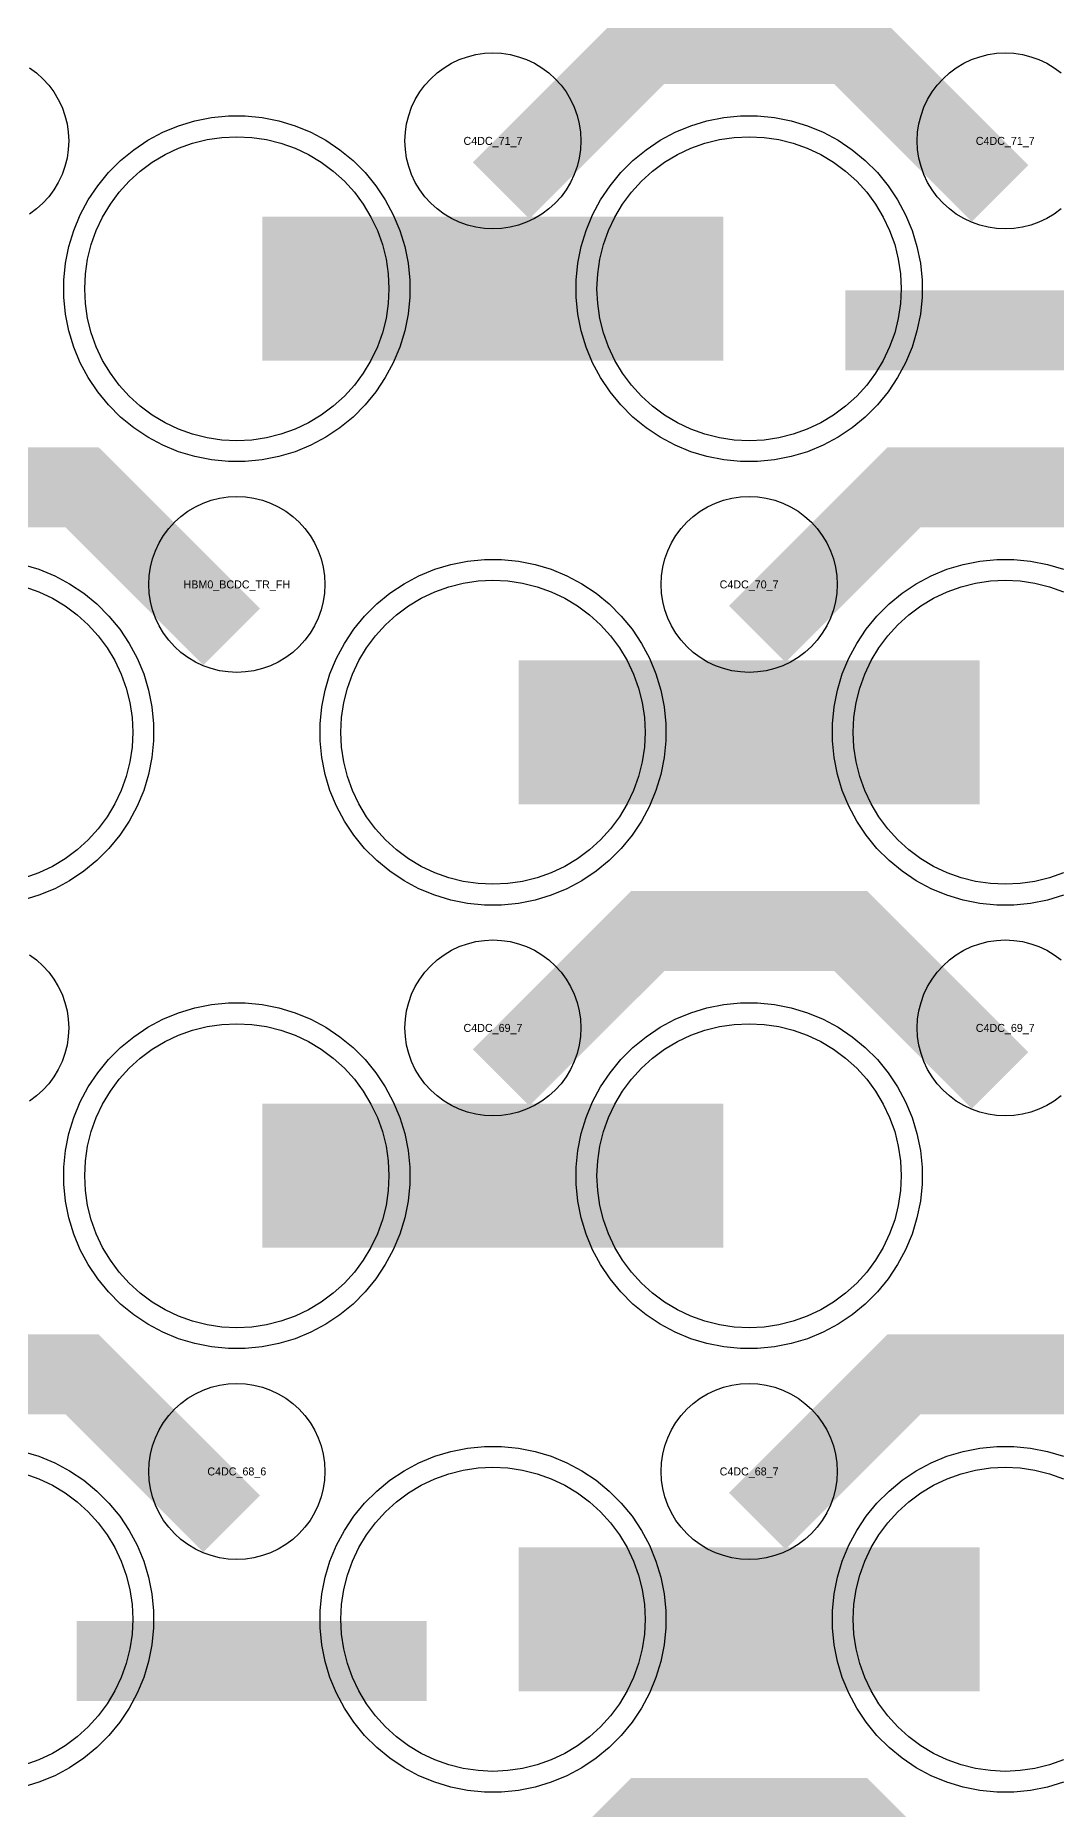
# Model space of a CAD drawing. Extents: x -11880 to 11880, y -14992 to 14992.
# Drawn here: x -9903 to -9584, y -5477 to -4922 of the extents above; entities that cross this region are included whole.
import ezdxf
from ezdxf.enums import TextEntityAlignment as Align

# ---------------------------------------------------------------- set-up
doc = ezdxf.new("R2010")
doc.units = 0
doc.header["$MEASUREMENT"] = 0
for name, color, linetype in [('GDS_775_DT_237', 138, 'CONTINUOUS'), ('RDL1_FS', 34, 'CONTINUOUS'), ('RDL_BS', 160, 'CONTINUOUS')]:
    doc.layers.add(name, color=color, linetype=linetype)

msp = doc.modelspace()

# ---------------------------------------------------------------- linework, layer by layer
at = {"layer": 'RDL1_FS'}
for points in [[(-9840, -5049.024), (-9844.657, -5048.795), (-9849.268, -5048.111), (-9853.791, -5046.979), (-9858.181, -5045.407), (-9862.395, -5043.415), (-9866.395, -5041.017), (-9870.14, -5038.239), (-9873.594, -5035.109), (-9876.724, -5031.655), (-9879.502, -5027.91), (-9881.9, -5023.91), (-9883.892, -5019.696), (-9885.464, -5015.306), (-9886.596, -5010.783), (-9887.28, -5006.172), (-9887.509, -5001.515), (-9887.28, -4996.858), (-9886.596, -4992.247), (-9885.464, -4987.724), (-9883.892, -4983.334), (-9881.9, -4979.12), (-9879.502, -4975.12), (-9876.724, -4971.375), (-9873.594, -4967.921), (-9870.14, -4964.791), (-9866.395, -4962.013), (-9862.395, -4959.615), (-9858.181, -4957.623), (-9853.791, -4956.051), (-9849.268, -4954.919), (-9844.657, -4954.235), (-9840, -4954.006), (-9835.343, -4954.235), (-9830.732, -4954.919), (-9826.209, -4956.051), (-9821.819, -4957.623), (-9817.605, -4959.615), (-9813.605, -4962.013), (-9809.86, -4964.791), (-9806.406, -4967.921), (-9803.276, -4971.375), (-9800.498, -4975.12), (-9798.1, -4979.12), (-9796.108, -4983.334), (-9794.536, -4987.724), (-9793.404, -4992.247), (-9792.72, -4996.858), (-9792.491, -5001.515), (-9792.72, -5006.172), (-9793.404, -5010.783), (-9794.536, -5015.306), (-9796.108, -5019.696), (-9798.1, -5023.91), (-9800.498, -5027.91), (-9803.276, -5031.655), (-9806.406, -5035.109), (-9809.86, -5038.239), (-9813.605, -5041.017), (-9817.605, -5043.415), (-9821.819, -5045.407), (-9826.209, -5046.979), (-9830.732, -5048.111), (-9835.343, -5048.795)], [(-9680, -5049.024), (-9684.657, -5048.795), (-9689.268, -5048.111), (-9693.791, -5046.979), (-9698.181, -5045.407), (-9702.395, -5043.415), (-9706.395, -5041.017), (-9710.14, -5038.239), (-9713.594, -5035.109), (-9716.724, -5031.655), (-9719.502, -5027.91), (-9721.9, -5023.91), (-9723.892, -5019.696), (-9725.464, -5015.306), (-9726.596, -5010.783), (-9727.28, -5006.172), (-9727.509, -5001.515), (-9727.28, -4996.858), (-9726.596, -4992.247), (-9725.464, -4987.724), (-9723.892, -4983.334), (-9721.9, -4979.12), (-9719.502, -4975.12), (-9716.724, -4971.375), (-9713.594, -4967.921), (-9710.14, -4964.791), (-9706.395, -4962.013), (-9702.395, -4959.615), (-9698.181, -4957.623), (-9693.791, -4956.051), (-9689.268, -4954.919), (-9684.657, -4954.235), (-9680, -4954.006), (-9675.343, -4954.235), (-9670.732, -4954.919), (-9666.209, -4956.051), (-9661.819, -4957.623), (-9657.605, -4959.615), (-9653.605, -4962.013), (-9649.86, -4964.791), (-9646.406, -4967.921), (-9643.276, -4971.375), (-9640.498, -4975.12), (-9638.1, -4979.12), (-9636.108, -4983.334), (-9634.536, -4987.724), (-9633.404, -4992.247), (-9632.72, -4996.858), (-9632.491, -5001.515), (-9632.72, -5006.172), (-9633.404, -5010.783), (-9634.536, -5015.306), (-9636.108, -5019.696), (-9638.1, -5023.91), (-9640.498, -5027.91), (-9643.276, -5031.655), (-9646.406, -5035.109), (-9649.86, -5038.239), (-9653.605, -5041.017), (-9657.605, -5043.415), (-9661.819, -5045.407), (-9666.209, -5046.979), (-9670.732, -5048.111), (-9675.343, -5048.795)], [(-9760, -5187.589), (-9764.657, -5187.36), (-9769.268, -5186.676), (-9773.791, -5185.544), (-9778.181, -5183.972), (-9782.395, -5181.98), (-9786.395, -5179.582), (-9790.14, -5176.804), (-9793.594, -5173.674), (-9796.724, -5170.22), (-9799.502, -5166.475), (-9801.9, -5162.475), (-9803.892, -5158.261), (-9805.464, -5153.871), (-9806.596, -5149.348), (-9807.28, -5144.737), (-9807.509, -5140.08), (-9807.28, -5135.423), (-9806.596, -5130.812), (-9805.464, -5126.289), (-9803.892, -5121.899), (-9801.9, -5117.685), (-9799.502, -5113.685), (-9796.724, -5109.94), (-9793.594, -5106.486), (-9790.14, -5103.356), (-9786.395, -5100.578), (-9782.395, -5098.18), (-9778.181, -5096.188), (-9773.791, -5094.616), (-9769.268, -5093.484), (-9764.657, -5092.8), (-9760, -5092.571), (-9755.343, -5092.8), (-9750.732, -5093.484), (-9746.209, -5094.616), (-9741.819, -5096.188), (-9737.605, -5098.18), (-9733.605, -5100.578), (-9729.86, -5103.356), (-9726.406, -5106.486), (-9723.276, -5109.94), (-9720.498, -5113.685), (-9718.1, -5117.685), (-9716.108, -5121.899), (-9714.536, -5126.289), (-9713.404, -5130.812), (-9712.72, -5135.423), (-9712.491, -5140.08), (-9712.72, -5144.737), (-9713.404, -5149.348), (-9714.536, -5153.871), (-9716.108, -5158.261), (-9718.1, -5162.475), (-9720.498, -5166.475), (-9723.276, -5170.22), (-9726.406, -5173.674), (-9729.86, -5176.804), (-9733.605, -5179.582), (-9737.605, -5181.98), (-9741.819, -5183.972), (-9746.209, -5185.544), (-9750.732, -5186.676), (-9755.343, -5187.36)], [(-9840, -5326.154), (-9844.657, -5325.925), (-9849.268, -5325.241), (-9853.791, -5324.109), (-9858.181, -5322.537), (-9862.395, -5320.545), (-9866.395, -5318.147), (-9870.14, -5315.369), (-9873.594, -5312.239), (-9876.724, -5308.785), (-9879.502, -5305.04), (-9881.9, -5301.04), (-9883.892, -5296.826), (-9885.464, -5292.436), (-9886.596, -5287.913), (-9887.28, -5283.302), (-9887.509, -5278.645), (-9887.28, -5273.988), (-9886.596, -5269.377), (-9885.464, -5264.854), (-9883.892, -5260.464), (-9881.9, -5256.25), (-9879.502, -5252.25), (-9876.724, -5248.505), (-9873.594, -5245.051), (-9870.14, -5241.921), (-9866.395, -5239.143), (-9862.395, -5236.745), (-9858.181, -5234.753), (-9853.791, -5233.181), (-9849.268, -5232.049), (-9844.657, -5231.365), (-9840, -5231.136), (-9835.343, -5231.365), (-9830.732, -5232.049), (-9826.209, -5233.181), (-9821.819, -5234.753), (-9817.605, -5236.745), (-9813.605, -5239.143), (-9809.86, -5241.921), (-9806.406, -5245.051), (-9803.276, -5248.505), (-9800.498, -5252.25), (-9798.1, -5256.25), (-9796.108, -5260.464), (-9794.536, -5264.854), (-9793.404, -5269.377), (-9792.72, -5273.988), (-9792.491, -5278.645), (-9792.72, -5283.302), (-9793.404, -5287.913), (-9794.536, -5292.436), (-9796.108, -5296.826), (-9798.1, -5301.04), (-9800.498, -5305.04), (-9803.276, -5308.785), (-9806.406, -5312.239), (-9809.86, -5315.369), (-9813.605, -5318.147), (-9817.605, -5320.545), (-9821.819, -5322.537), (-9826.209, -5324.109), (-9830.732, -5325.241), (-9835.343, -5325.925)], [(-9680, -5326.154), (-9684.657, -5325.925), (-9689.268, -5325.241), (-9693.791, -5324.109), (-9698.181, -5322.537), (-9702.395, -5320.545), (-9706.395, -5318.147), (-9710.14, -5315.369), (-9713.594, -5312.239), (-9716.724, -5308.785), (-9719.502, -5305.04), (-9721.9, -5301.04), (-9723.892, -5296.826), (-9725.464, -5292.436), (-9726.596, -5287.913), (-9727.28, -5283.302), (-9727.509, -5278.645), (-9727.28, -5273.988), (-9726.596, -5269.377), (-9725.464, -5264.854), (-9723.892, -5260.464), (-9721.9, -5256.25), (-9719.502, -5252.25), (-9716.724, -5248.505), (-9713.594, -5245.051), (-9710.14, -5241.921), (-9706.395, -5239.143), (-9702.395, -5236.745), (-9698.181, -5234.753), (-9693.791, -5233.181), (-9689.268, -5232.049), (-9684.657, -5231.365), (-9680, -5231.136), (-9675.343, -5231.365), (-9670.732, -5232.049), (-9666.209, -5233.181), (-9661.819, -5234.753), (-9657.605, -5236.745), (-9653.605, -5239.143), (-9649.86, -5241.921), (-9646.406, -5245.051), (-9643.276, -5248.505), (-9640.498, -5252.25), (-9638.1, -5256.25), (-9636.108, -5260.464), (-9634.536, -5264.854), (-9633.404, -5269.377), (-9632.72, -5273.988), (-9632.491, -5278.645), (-9632.72, -5283.302), (-9633.404, -5287.913), (-9634.536, -5292.436), (-9636.108, -5296.826), (-9638.1, -5301.04), (-9640.498, -5305.04), (-9643.276, -5308.785), (-9646.406, -5312.239), (-9649.86, -5315.369), (-9653.605, -5318.147), (-9657.605, -5320.545), (-9661.819, -5322.537), (-9666.209, -5324.109), (-9670.732, -5325.241), (-9675.343, -5325.925)], [(-9760, -5464.719), (-9764.657, -5464.49), (-9769.268, -5463.806), (-9773.791, -5462.674), (-9778.181, -5461.102), (-9782.395, -5459.11), (-9786.395, -5456.712), (-9790.14, -5453.934), (-9793.594, -5450.804), (-9796.724, -5447.35), (-9799.502, -5443.605), (-9801.9, -5439.605), (-9803.892, -5435.391), (-9805.464, -5431.001), (-9806.596, -5426.478), (-9807.28, -5421.867), (-9807.509, -5417.21), (-9807.28, -5412.553), (-9806.596, -5407.942), (-9805.464, -5403.419), (-9803.892, -5399.029), (-9801.9, -5394.815), (-9799.502, -5390.815), (-9796.724, -5387.07), (-9793.594, -5383.616), (-9790.14, -5380.486), (-9786.395, -5377.708), (-9782.395, -5375.31), (-9778.181, -5373.318), (-9773.791, -5371.746), (-9769.268, -5370.614), (-9764.657, -5369.93), (-9760, -5369.701), (-9755.343, -5369.93), (-9750.732, -5370.614), (-9746.209, -5371.746), (-9741.819, -5373.318), (-9737.605, -5375.31), (-9733.605, -5377.708), (-9729.86, -5380.486), (-9726.406, -5383.616), (-9723.276, -5387.07), (-9720.498, -5390.815), (-9718.1, -5394.815), (-9716.108, -5399.029), (-9714.536, -5403.419), (-9713.404, -5407.942), (-9712.72, -5412.553), (-9712.491, -5417.21), (-9712.72, -5421.867), (-9713.404, -5426.478), (-9714.536, -5431.001), (-9716.108, -5435.391), (-9718.1, -5439.605), (-9720.498, -5443.605), (-9723.276, -5447.35), (-9726.406, -5450.804), (-9729.86, -5453.934), (-9733.605, -5456.712), (-9737.605, -5459.11), (-9741.819, -5461.102), (-9746.209, -5462.674), (-9750.732, -5463.806), (-9755.343, -5464.49)]]:
    msp.add_lwpolyline(points, close=True, dxfattribs=at)
for points in [[(-9831.998, -5001.515, 45, 45, 0), (-9759.998, -5001.515, 45, 45, 0)], [(-9759.998, -5001.515, 45, 45, 0), (-9687.998, -5001.515, 45, 45, 0)], [(-9751.998, -5140.08, 45, 45, 0), (-9679.998, -5140.08, 45, 45, 0)], [(-9679.998, -5140.08, 45, 45, 0), (-9607.998, -5140.08, 45, 45, 0)], [(-9831.998, -5278.645, 45, 45, 0), (-9759.998, -5278.645, 45, 45, 0)], [(-9759.998, -5278.645, 45, 45, 0), (-9687.998, -5278.645, 45, 45, 0)], [(-9751.998, -5417.21, 45, 45, 0), (-9679.998, -5417.21, 45, 45, 0)], [(-9679.998, -5417.21, 45, 45, 0), (-9607.998, -5417.21, 45, 45, 0)]]:
    msp.add_lwpolyline(points, format="xyseb", dxfattribs=at)
for points in [[(-9581.819, -5183.972), (-9586.209, -5185.544), (-9590.732, -5186.676), (-9595.343, -5187.36), (-9600, -5187.589), (-9604.657, -5187.36), (-9609.268, -5186.676), (-9613.791, -5185.544), (-9618.181, -5183.972), (-9622.395, -5181.98), (-9626.395, -5179.582), (-9630.14, -5176.804), (-9633.594, -5173.674), (-9636.724, -5170.22), (-9639.502, -5166.475), (-9641.9, -5162.475), (-9643.892, -5158.261), (-9645.464, -5153.871), (-9646.596, -5149.348), (-9647.28, -5144.737), (-9647.509, -5140.08), (-9647.28, -5135.423), (-9646.596, -5130.812), (-9645.464, -5126.289), (-9643.892, -5121.899), (-9641.9, -5117.685), (-9639.502, -5113.685), (-9636.724, -5109.94), (-9633.594, -5106.486), (-9630.14, -5103.356), (-9626.395, -5100.578), (-9622.395, -5098.18), (-9618.181, -5096.188), (-9613.791, -5094.616), (-9609.268, -5093.484), (-9604.657, -5092.8), (-9600, -5092.571), (-9595.343, -5092.8), (-9590.732, -5093.484), (-9586.209, -5094.616), (-9581.819, -5096.188)], [(-9906.209, -5094.616), (-9901.819, -5096.188), (-9897.605, -5098.18), (-9893.605, -5100.578), (-9889.86, -5103.356), (-9886.406, -5106.486), (-9883.276, -5109.94), (-9880.498, -5113.685), (-9878.1, -5117.685), (-9876.108, -5121.899), (-9874.536, -5126.289), (-9873.404, -5130.812), (-9872.72, -5135.423), (-9872.491, -5140.08), (-9872.72, -5144.737), (-9873.404, -5149.348), (-9874.536, -5153.871), (-9876.108, -5158.261), (-9878.1, -5162.475), (-9880.498, -5166.475), (-9883.276, -5170.22), (-9886.406, -5173.674), (-9889.86, -5176.804), (-9893.605, -5179.582), (-9897.605, -5181.98), (-9901.819, -5183.972), (-9906.209, -5185.544)], [(-9581.819, -5461.102), (-9586.209, -5462.674), (-9590.732, -5463.806), (-9595.343, -5464.49), (-9600, -5464.719), (-9604.657, -5464.49), (-9609.268, -5463.806), (-9613.791, -5462.674), (-9618.181, -5461.102), (-9622.395, -5459.11), (-9626.395, -5456.712), (-9630.14, -5453.934), (-9633.594, -5450.804), (-9636.724, -5447.35), (-9639.502, -5443.605), (-9641.9, -5439.605), (-9643.892, -5435.391), (-9645.464, -5431.001), (-9646.596, -5426.478), (-9647.28, -5421.867), (-9647.509, -5417.21), (-9647.28, -5412.553), (-9646.596, -5407.942), (-9645.464, -5403.419), (-9643.892, -5399.029), (-9641.9, -5394.815), (-9639.502, -5390.815), (-9636.724, -5387.07), (-9633.594, -5383.616), (-9630.14, -5380.486), (-9626.395, -5377.708), (-9622.395, -5375.31), (-9618.181, -5373.318), (-9613.791, -5371.746), (-9609.268, -5370.614), (-9604.657, -5369.93), (-9600, -5369.701), (-9595.343, -5369.93), (-9590.732, -5370.614), (-9586.209, -5371.746), (-9581.819, -5373.318)], [(-9906.209, -5371.746), (-9901.819, -5373.318), (-9897.605, -5375.31), (-9893.605, -5377.708), (-9889.86, -5380.486), (-9886.406, -5383.616), (-9883.276, -5387.07), (-9880.498, -5390.815), (-9878.1, -5394.815), (-9876.108, -5399.029), (-9874.536, -5403.419), (-9873.404, -5407.942), (-9872.72, -5412.553), (-9872.491, -5417.21), (-9872.72, -5421.867), (-9873.404, -5426.478), (-9874.536, -5431.001), (-9876.108, -5435.391), (-9878.1, -5439.605), (-9880.498, -5443.605), (-9883.276, -5447.35), (-9886.406, -5450.804), (-9889.86, -5453.934), (-9893.605, -5456.712), (-9897.605, -5459.11), (-9901.819, -5461.102), (-9906.209, -5462.674)]]:
    msp.add_lwpolyline(points, dxfattribs=at)
at = {"layer": 'RDL_BS'}
for points in [[(-9757.438, -4970.829, 25, 25, 0), (-9711.623, -4925.014, 25, 25, 0), (-9678.07, -4925.014, 25, 25, 0)], [(-9601.599, -4971.728, 25, 25, 0), (-9648.313, -4925.014, 25, 25, 0), (-9678.071, -4925.014, 25, 25, 0)], [(-9649.984, -5014.528, 25, 25, 0), (-9540.719, -5014.528, 25, 25, 0)], [(-9841.599, -5110.293, 25, 25, 0), (-9888.313, -5063.579, 25, 25, 0), (-9918.071, -5063.579, 25, 25, 0)], [(-9677.438, -5109.394, 25, 25, 0), (-9631.623, -5063.579, 25, 25, 0), (-9598.07, -5063.579, 25, 25, 0)], [(-9521.599, -5110.293, 25, 25, 0), (-9568.313, -5063.579, 25, 25, 0), (-9598.071, -5063.579, 25, 25, 0)], [(-10085.603, -5152.58, 25, 25, 0), (-9907.5, -5152.58, 25, 25, 0)], [(-9757.438, -5247.959, 25, 25, 0), (-9711.623, -5202.144, 25, 25, 0), (-9678.07, -5202.144, 25, 25, 0)], [(-9601.599, -5248.858, 25, 25, 0), (-9648.313, -5202.144, 25, 25, 0), (-9678.071, -5202.144, 25, 25, 0)], [(-9841.599, -5387.423, 25, 25, 0), (-9888.313, -5340.709, 25, 25, 0), (-9918.071, -5340.709, 25, 25, 0)], [(-9677.438, -5386.524, 25, 25, 0), (-9631.623, -5340.709, 25, 25, 0), (-9598.07, -5340.709, 25, 25, 0)], [(-9521.599, -5387.423, 25, 25, 0), (-9568.313, -5340.709, 25, 25, 0), (-9598.071, -5340.709, 25, 25, 0)], [(-9889.984, -5430.223, 25, 25, 0), (-9780.719, -5430.223, 25, 25, 0)], [(-9757.438, -5525.084, 25, 25, 0), (-9711.623, -5479.269, 25, 25, 0), (-9678.07, -5479.269, 25, 25, 0)], [(-9601.599, -5525.983, 25, 25, 0), (-9648.313, -5479.269, 25, 25, 0), (-9678.071, -5479.269, 25, 25, 0)]]:
    msp.add_lwpolyline(points, format="xyseb", dxfattribs=at)
for points in [[(-9904.72, -4932.47), (-9902.557, -4934.073), (-9900.558, -4935.885), (-9898.746, -4937.884), (-9897.143, -4940.047), (-9895.75, -4942.371), (-9894.598, -4944.808), (-9893.691, -4947.343), (-9893.034, -4949.962), (-9892.638, -4952.634), (-9892.506, -4955.327), (-9892.638, -4958.02), (-9893.034, -4960.692), (-9893.691, -4963.311), (-9894.598, -4965.846), (-9895.75, -4968.283), (-9897.143, -4970.607), (-9898.746, -4972.77), (-9900.558, -4974.769), (-9902.557, -4976.581), (-9904.72, -4978.184)], [(-9582.557, -4976.581), (-9584.72, -4978.184), (-9587.044, -4979.577), (-9589.481, -4980.729), (-9592.016, -4981.636), (-9594.635, -4982.293), (-9597.307, -4982.689), (-9600, -4982.821), (-9602.693, -4982.689), (-9605.365, -4982.293), (-9607.984, -4981.636), (-9610.519, -4980.729), (-9612.956, -4979.577), (-9615.28, -4978.184), (-9617.443, -4976.581), (-9619.442, -4974.769), (-9621.254, -4972.77), (-9622.857, -4970.607), (-9624.25, -4968.283), (-9625.402, -4965.846), (-9626.309, -4963.311), (-9626.966, -4960.692), (-9627.362, -4958.02), (-9627.494, -4955.327), (-9627.362, -4952.634), (-9626.966, -4949.962), (-9626.309, -4947.343), (-9625.402, -4944.808), (-9624.25, -4942.371), (-9622.857, -4940.047), (-9621.254, -4937.884), (-9619.442, -4935.885), (-9617.443, -4934.073), (-9615.28, -4932.47), (-9612.956, -4931.077), (-9610.519, -4929.925), (-9607.984, -4929.018), (-9605.365, -4928.361), (-9602.693, -4927.965), (-9600, -4927.833), (-9597.307, -4927.965), (-9594.635, -4928.361), (-9592.016, -4929.018), (-9589.481, -4929.925), (-9587.044, -4931.077), (-9584.72, -4932.47), (-9582.557, -4934.073)], [(-9906.835, -5087.643), (-9901.795, -5089.174), (-9896.885, -5091.205), (-9892.223, -5093.697), (-9887.809, -5096.644), (-9883.708, -5100.006), (-9879.926, -5103.788), (-9876.564, -5107.889), (-9873.617, -5112.303), (-9871.125, -5116.965), (-9869.094, -5121.875), (-9867.563, -5126.915), (-9866.517, -5132.142), (-9866, -5137.436), (-9866, -5142.724), (-9866.517, -5148.018), (-9867.563, -5153.245), (-9869.094, -5158.285), (-9871.125, -5163.195), (-9873.617, -5167.857), (-9876.564, -5172.271), (-9879.926, -5176.372), (-9883.708, -5180.154), (-9887.809, -5183.516), (-9892.223, -5186.463), (-9896.885, -5188.955), (-9901.795, -5190.986), (-9906.835, -5192.517)], [(-9581.795, -5190.986), (-9586.835, -5192.517), (-9592.062, -5193.563), (-9597.356, -5194.08), (-9602.644, -5194.08), (-9607.938, -5193.563), (-9613.165, -5192.517), (-9618.205, -5190.986), (-9623.115, -5188.955), (-9627.777, -5186.463), (-9632.191, -5183.516), (-9636.292, -5180.154), (-9640.074, -5176.372), (-9643.436, -5172.271), (-9646.383, -5167.857), (-9648.875, -5163.195), (-9650.906, -5158.285), (-9652.437, -5153.245), (-9653.483, -5148.018), (-9654, -5142.724), (-9654, -5137.436), (-9653.483, -5132.142), (-9652.437, -5126.915), (-9650.906, -5121.875), (-9648.875, -5116.965), (-9646.383, -5112.303), (-9643.436, -5107.889), (-9640.074, -5103.788), (-9636.292, -5100.006), (-9632.191, -5096.644), (-9627.777, -5093.697), (-9623.115, -5091.205), (-9618.205, -5089.174), (-9613.165, -5087.643), (-9607.938, -5086.597), (-9602.644, -5086.08), (-9597.356, -5086.08), (-9592.062, -5086.597), (-9586.835, -5087.643), (-9581.795, -5089.174)], [(-9904.72, -5209.6), (-9902.557, -5211.203), (-9900.558, -5213.015), (-9898.746, -5215.014), (-9897.143, -5217.177), (-9895.75, -5219.501), (-9894.598, -5221.938), (-9893.691, -5224.473), (-9893.034, -5227.092), (-9892.638, -5229.764), (-9892.506, -5232.457), (-9892.638, -5235.15), (-9893.034, -5237.822), (-9893.691, -5240.441), (-9894.598, -5242.976), (-9895.75, -5245.413), (-9897.143, -5247.737), (-9898.746, -5249.9), (-9900.558, -5251.899), (-9902.557, -5253.711), (-9904.72, -5255.314)], [(-9582.557, -5253.711), (-9584.72, -5255.314), (-9587.044, -5256.707), (-9589.481, -5257.859), (-9592.016, -5258.766), (-9594.635, -5259.423), (-9597.307, -5259.819), (-9600, -5259.951), (-9602.693, -5259.819), (-9605.365, -5259.423), (-9607.984, -5258.766), (-9610.519, -5257.859), (-9612.956, -5256.707), (-9615.28, -5255.314), (-9617.443, -5253.711), (-9619.442, -5251.899), (-9621.254, -5249.9), (-9622.857, -5247.737), (-9624.25, -5245.413), (-9625.402, -5242.976), (-9626.309, -5240.441), (-9626.966, -5237.822), (-9627.362, -5235.15), (-9627.494, -5232.457), (-9627.362, -5229.764), (-9626.966, -5227.092), (-9626.309, -5224.473), (-9625.402, -5221.938), (-9624.25, -5219.501), (-9622.857, -5217.177), (-9621.254, -5215.014), (-9619.442, -5213.015), (-9617.443, -5211.203), (-9615.28, -5209.6), (-9612.956, -5208.207), (-9610.519, -5207.055), (-9607.984, -5206.148), (-9605.365, -5205.491), (-9602.693, -5205.095), (-9600, -5204.963), (-9597.307, -5205.095), (-9594.635, -5205.491), (-9592.016, -5206.148), (-9589.481, -5207.055), (-9587.044, -5208.207), (-9584.72, -5209.6), (-9582.557, -5211.203)], [(-9906.835, -5364.773), (-9901.795, -5366.304), (-9896.885, -5368.335), (-9892.223, -5370.827), (-9887.809, -5373.774), (-9883.708, -5377.136), (-9879.926, -5380.918), (-9876.564, -5385.019), (-9873.617, -5389.433), (-9871.125, -5394.095), (-9869.094, -5399.005), (-9867.563, -5404.045), (-9866.517, -5409.272), (-9866, -5414.566), (-9866, -5419.854), (-9866.517, -5425.148), (-9867.563, -5430.375), (-9869.094, -5435.415), (-9871.125, -5440.325), (-9873.617, -5444.987), (-9876.564, -5449.401), (-9879.926, -5453.502), (-9883.708, -5457.284), (-9887.809, -5460.646), (-9892.223, -5463.593), (-9896.885, -5466.085), (-9901.795, -5468.116), (-9906.835, -5469.647)], [(-9581.795, -5468.116), (-9586.835, -5469.647), (-9592.062, -5470.693), (-9597.356, -5471.21), (-9602.644, -5471.21), (-9607.938, -5470.693), (-9613.165, -5469.647), (-9618.205, -5468.116), (-9623.115, -5466.085), (-9627.777, -5463.593), (-9632.191, -5460.646), (-9636.292, -5457.284), (-9640.074, -5453.502), (-9643.436, -5449.401), (-9646.383, -5444.987), (-9648.875, -5440.325), (-9650.906, -5435.415), (-9652.437, -5430.375), (-9653.483, -5425.148), (-9654, -5419.854), (-9654, -5414.566), (-9653.483, -5409.272), (-9652.437, -5404.045), (-9650.906, -5399.005), (-9648.875, -5394.095), (-9646.383, -5389.433), (-9643.436, -5385.019), (-9640.074, -5380.918), (-9636.292, -5377.136), (-9632.191, -5373.774), (-9627.777, -5370.827), (-9623.115, -5368.335), (-9618.205, -5366.304), (-9613.165, -5364.773), (-9607.938, -5363.727), (-9602.644, -5363.21), (-9597.356, -5363.21), (-9592.062, -5363.727), (-9586.835, -5364.773), (-9581.795, -5366.304)]]:
    msp.add_lwpolyline(points, dxfattribs=at)
for points in [[(-9760, -4982.821), (-9762.693, -4982.689), (-9765.365, -4982.293), (-9767.984, -4981.636), (-9770.519, -4980.729), (-9772.956, -4979.577), (-9775.28, -4978.184), (-9777.443, -4976.581), (-9779.442, -4974.769), (-9781.254, -4972.77), (-9782.857, -4970.607), (-9784.25, -4968.283), (-9785.402, -4965.846), (-9786.309, -4963.311), (-9786.966, -4960.692), (-9787.362, -4958.02), (-9787.494, -4955.327), (-9787.362, -4952.634), (-9786.966, -4949.962), (-9786.309, -4947.343), (-9785.402, -4944.808), (-9784.25, -4942.371), (-9782.857, -4940.047), (-9781.254, -4937.884), (-9779.442, -4935.885), (-9777.443, -4934.073), (-9775.28, -4932.47), (-9772.956, -4931.077), (-9770.519, -4929.925), (-9767.984, -4929.018), (-9765.365, -4928.361), (-9762.693, -4927.965), (-9760, -4927.833), (-9757.307, -4927.965), (-9754.635, -4928.361), (-9752.016, -4929.018), (-9749.481, -4929.925), (-9747.044, -4931.077), (-9744.72, -4932.47), (-9742.557, -4934.073), (-9740.558, -4935.885), (-9738.746, -4937.884), (-9737.143, -4940.047), (-9735.75, -4942.371), (-9734.598, -4944.808), (-9733.691, -4947.343), (-9733.034, -4949.962), (-9732.638, -4952.634), (-9732.506, -4955.327), (-9732.638, -4958.02), (-9733.034, -4960.692), (-9733.691, -4963.311), (-9734.598, -4965.846), (-9735.75, -4968.283), (-9737.143, -4970.607), (-9738.746, -4972.77), (-9740.558, -4974.769), (-9742.557, -4976.581), (-9744.72, -4978.184), (-9747.044, -4979.577), (-9749.481, -4980.729), (-9752.016, -4981.636), (-9754.635, -4982.293), (-9757.307, -4982.689)], [(-9842.644, -5055.515), (-9847.938, -5054.998), (-9853.165, -5053.952), (-9858.205, -5052.421), (-9863.115, -5050.39), (-9867.777, -5047.898), (-9872.191, -5044.951), (-9876.292, -5041.589), (-9880.074, -5037.807), (-9883.436, -5033.706), (-9886.383, -5029.292), (-9888.875, -5024.63), (-9890.906, -5019.72), (-9892.437, -5014.68), (-9893.483, -5009.453), (-9894, -5004.159), (-9894, -4998.871), (-9893.483, -4993.577), (-9892.437, -4988.35), (-9890.906, -4983.31), (-9888.875, -4978.4), (-9886.383, -4973.738), (-9883.436, -4969.324), (-9880.074, -4965.223), (-9876.292, -4961.441), (-9872.191, -4958.079), (-9867.777, -4955.132), (-9863.115, -4952.64), (-9858.205, -4950.609), (-9853.165, -4949.078), (-9847.938, -4948.032), (-9842.644, -4947.515), (-9837.356, -4947.515), (-9832.062, -4948.032), (-9826.835, -4949.078), (-9821.795, -4950.609), (-9816.885, -4952.64), (-9812.223, -4955.132), (-9807.809, -4958.079), (-9803.708, -4961.441), (-9799.926, -4965.223), (-9796.564, -4969.324), (-9793.617, -4973.738), (-9791.125, -4978.4), (-9789.094, -4983.31), (-9787.563, -4988.35), (-9786.517, -4993.577), (-9786, -4998.871), (-9786, -5004.159), (-9786.517, -5009.453), (-9787.563, -5014.68), (-9789.094, -5019.72), (-9791.125, -5024.63), (-9793.617, -5029.292), (-9796.564, -5033.706), (-9799.926, -5037.807), (-9803.708, -5041.589), (-9807.809, -5044.951), (-9812.223, -5047.898), (-9816.885, -5050.39), (-9821.795, -5052.421), (-9826.835, -5053.952), (-9832.062, -5054.998), (-9837.356, -5055.515)], [(-9682.644, -5055.515), (-9687.938, -5054.998), (-9693.165, -5053.952), (-9698.205, -5052.421), (-9703.115, -5050.39), (-9707.777, -5047.898), (-9712.191, -5044.951), (-9716.292, -5041.589), (-9720.074, -5037.807), (-9723.436, -5033.706), (-9726.383, -5029.292), (-9728.875, -5024.63), (-9730.906, -5019.72), (-9732.437, -5014.68), (-9733.483, -5009.453), (-9734, -5004.159), (-9734, -4998.871), (-9733.483, -4993.577), (-9732.437, -4988.35), (-9730.906, -4983.31), (-9728.875, -4978.4), (-9726.383, -4973.738), (-9723.436, -4969.324), (-9720.074, -4965.223), (-9716.292, -4961.441), (-9712.191, -4958.079), (-9707.777, -4955.132), (-9703.115, -4952.64), (-9698.205, -4950.609), (-9693.165, -4949.078), (-9687.938, -4948.032), (-9682.644, -4947.515), (-9677.356, -4947.515), (-9672.062, -4948.032), (-9666.835, -4949.078), (-9661.795, -4950.609), (-9656.885, -4952.64), (-9652.223, -4955.132), (-9647.809, -4958.079), (-9643.708, -4961.441), (-9639.926, -4965.223), (-9636.564, -4969.324), (-9633.617, -4973.738), (-9631.125, -4978.4), (-9629.094, -4983.31), (-9627.563, -4988.35), (-9626.517, -4993.577), (-9626, -4998.871), (-9626, -5004.159), (-9626.517, -5009.453), (-9627.563, -5014.68), (-9629.094, -5019.72), (-9631.125, -5024.63), (-9633.617, -5029.292), (-9636.564, -5033.706), (-9639.926, -5037.807), (-9643.708, -5041.589), (-9647.809, -5044.951), (-9652.223, -5047.898), (-9656.885, -5050.39), (-9661.795, -5052.421), (-9666.835, -5053.952), (-9672.062, -5054.998), (-9677.356, -5055.515)], [(-9840, -5121.386), (-9842.693, -5121.254), (-9845.365, -5120.858), (-9847.984, -5120.201), (-9850.519, -5119.294), (-9852.956, -5118.142), (-9855.28, -5116.749), (-9857.443, -5115.146), (-9859.442, -5113.334), (-9861.254, -5111.335), (-9862.857, -5109.172), (-9864.25, -5106.848), (-9865.402, -5104.411), (-9866.309, -5101.876), (-9866.966, -5099.257), (-9867.362, -5096.585), (-9867.494, -5093.892), (-9867.362, -5091.199), (-9866.966, -5088.527), (-9866.309, -5085.908), (-9865.402, -5083.373), (-9864.25, -5080.936), (-9862.857, -5078.612), (-9861.254, -5076.449), (-9859.442, -5074.45), (-9857.443, -5072.638), (-9855.28, -5071.035), (-9852.956, -5069.642), (-9850.519, -5068.49), (-9847.984, -5067.583), (-9845.365, -5066.926), (-9842.693, -5066.53), (-9840, -5066.398), (-9837.307, -5066.53), (-9834.635, -5066.926), (-9832.016, -5067.583), (-9829.481, -5068.49), (-9827.044, -5069.642), (-9824.72, -5071.035), (-9822.557, -5072.638), (-9820.558, -5074.45), (-9818.746, -5076.449), (-9817.143, -5078.612), (-9815.75, -5080.936), (-9814.598, -5083.373), (-9813.691, -5085.908), (-9813.034, -5088.527), (-9812.638, -5091.199), (-9812.506, -5093.892), (-9812.638, -5096.585), (-9813.034, -5099.257), (-9813.691, -5101.876), (-9814.598, -5104.411), (-9815.75, -5106.848), (-9817.143, -5109.172), (-9818.746, -5111.335), (-9820.558, -5113.334), (-9822.557, -5115.146), (-9824.72, -5116.749), (-9827.044, -5118.142), (-9829.481, -5119.294), (-9832.016, -5120.201), (-9834.635, -5120.858), (-9837.307, -5121.254)], [(-9680, -5121.386), (-9682.693, -5121.254), (-9685.365, -5120.858), (-9687.984, -5120.201), (-9690.519, -5119.294), (-9692.956, -5118.142), (-9695.28, -5116.749), (-9697.443, -5115.146), (-9699.442, -5113.334), (-9701.254, -5111.335), (-9702.857, -5109.172), (-9704.25, -5106.848), (-9705.402, -5104.411), (-9706.309, -5101.876), (-9706.966, -5099.257), (-9707.362, -5096.585), (-9707.494, -5093.892), (-9707.362, -5091.199), (-9706.966, -5088.527), (-9706.309, -5085.908), (-9705.402, -5083.373), (-9704.25, -5080.936), (-9702.857, -5078.612), (-9701.254, -5076.449), (-9699.442, -5074.45), (-9697.443, -5072.638), (-9695.28, -5071.035), (-9692.956, -5069.642), (-9690.519, -5068.49), (-9687.984, -5067.583), (-9685.365, -5066.926), (-9682.693, -5066.53), (-9680, -5066.398), (-9677.307, -5066.53), (-9674.635, -5066.926), (-9672.016, -5067.583), (-9669.481, -5068.49), (-9667.044, -5069.642), (-9664.72, -5071.035), (-9662.557, -5072.638), (-9660.558, -5074.45), (-9658.746, -5076.449), (-9657.143, -5078.612), (-9655.75, -5080.936), (-9654.598, -5083.373), (-9653.691, -5085.908), (-9653.034, -5088.527), (-9652.638, -5091.199), (-9652.506, -5093.892), (-9652.638, -5096.585), (-9653.034, -5099.257), (-9653.691, -5101.876), (-9654.598, -5104.411), (-9655.75, -5106.848), (-9657.143, -5109.172), (-9658.746, -5111.335), (-9660.558, -5113.334), (-9662.557, -5115.146), (-9664.72, -5116.749), (-9667.044, -5118.142), (-9669.481, -5119.294), (-9672.016, -5120.201), (-9674.635, -5120.858), (-9677.307, -5121.254)], [(-9762.644, -5194.08), (-9767.938, -5193.563), (-9773.165, -5192.517), (-9778.205, -5190.986), (-9783.115, -5188.955), (-9787.777, -5186.463), (-9792.191, -5183.516), (-9796.292, -5180.154), (-9800.074, -5176.372), (-9803.436, -5172.271), (-9806.383, -5167.857), (-9808.875, -5163.195), (-9810.906, -5158.285), (-9812.437, -5153.245), (-9813.483, -5148.018), (-9814, -5142.724), (-9814, -5137.436), (-9813.483, -5132.142), (-9812.437, -5126.915), (-9810.906, -5121.875), (-9808.875, -5116.965), (-9806.383, -5112.303), (-9803.436, -5107.889), (-9800.074, -5103.788), (-9796.292, -5100.006), (-9792.191, -5096.644), (-9787.777, -5093.697), (-9783.115, -5091.205), (-9778.205, -5089.174), (-9773.165, -5087.643), (-9767.938, -5086.597), (-9762.644, -5086.08), (-9757.356, -5086.08), (-9752.062, -5086.597), (-9746.835, -5087.643), (-9741.795, -5089.174), (-9736.885, -5091.205), (-9732.223, -5093.697), (-9727.809, -5096.644), (-9723.708, -5100.006), (-9719.926, -5103.788), (-9716.564, -5107.889), (-9713.617, -5112.303), (-9711.125, -5116.965), (-9709.094, -5121.875), (-9707.563, -5126.915), (-9706.517, -5132.142), (-9706, -5137.436), (-9706, -5142.724), (-9706.517, -5148.018), (-9707.563, -5153.245), (-9709.094, -5158.285), (-9711.125, -5163.195), (-9713.617, -5167.857), (-9716.564, -5172.271), (-9719.926, -5176.372), (-9723.708, -5180.154), (-9727.809, -5183.516), (-9732.223, -5186.463), (-9736.885, -5188.955), (-9741.795, -5190.986), (-9746.835, -5192.517), (-9752.062, -5193.563), (-9757.356, -5194.08)], [(-9760, -5259.951), (-9762.693, -5259.819), (-9765.365, -5259.423), (-9767.984, -5258.766), (-9770.519, -5257.859), (-9772.956, -5256.707), (-9775.28, -5255.314), (-9777.443, -5253.711), (-9779.442, -5251.899), (-9781.254, -5249.9), (-9782.857, -5247.737), (-9784.25, -5245.413), (-9785.402, -5242.976), (-9786.309, -5240.441), (-9786.966, -5237.822), (-9787.362, -5235.15), (-9787.494, -5232.457), (-9787.362, -5229.764), (-9786.966, -5227.092), (-9786.309, -5224.473), (-9785.402, -5221.938), (-9784.25, -5219.501), (-9782.857, -5217.177), (-9781.254, -5215.014), (-9779.442, -5213.015), (-9777.443, -5211.203), (-9775.28, -5209.6), (-9772.956, -5208.207), (-9770.519, -5207.055), (-9767.984, -5206.148), (-9765.365, -5205.491), (-9762.693, -5205.095), (-9760, -5204.963), (-9757.307, -5205.095), (-9754.635, -5205.491), (-9752.016, -5206.148), (-9749.481, -5207.055), (-9747.044, -5208.207), (-9744.72, -5209.6), (-9742.557, -5211.203), (-9740.558, -5213.015), (-9738.746, -5215.014), (-9737.143, -5217.177), (-9735.75, -5219.501), (-9734.598, -5221.938), (-9733.691, -5224.473), (-9733.034, -5227.092), (-9732.638, -5229.764), (-9732.506, -5232.457), (-9732.638, -5235.15), (-9733.034, -5237.822), (-9733.691, -5240.441), (-9734.598, -5242.976), (-9735.75, -5245.413), (-9737.143, -5247.737), (-9738.746, -5249.9), (-9740.558, -5251.899), (-9742.557, -5253.711), (-9744.72, -5255.314), (-9747.044, -5256.707), (-9749.481, -5257.859), (-9752.016, -5258.766), (-9754.635, -5259.423), (-9757.307, -5259.819)], [(-9842.644, -5332.645), (-9847.938, -5332.128), (-9853.165, -5331.082), (-9858.205, -5329.551), (-9863.115, -5327.52), (-9867.777, -5325.028), (-9872.191, -5322.081), (-9876.292, -5318.719), (-9880.074, -5314.937), (-9883.436, -5310.836), (-9886.383, -5306.422), (-9888.875, -5301.76), (-9890.906, -5296.85), (-9892.437, -5291.81), (-9893.483, -5286.583), (-9894, -5281.289), (-9894, -5276.001), (-9893.483, -5270.707), (-9892.437, -5265.48), (-9890.906, -5260.44), (-9888.875, -5255.53), (-9886.383, -5250.868), (-9883.436, -5246.454), (-9880.074, -5242.353), (-9876.292, -5238.571), (-9872.191, -5235.209), (-9867.777, -5232.262), (-9863.115, -5229.77), (-9858.205, -5227.739), (-9853.165, -5226.208), (-9847.938, -5225.162), (-9842.644, -5224.645), (-9837.356, -5224.645), (-9832.062, -5225.162), (-9826.835, -5226.208), (-9821.795, -5227.739), (-9816.885, -5229.77), (-9812.223, -5232.262), (-9807.809, -5235.209), (-9803.708, -5238.571), (-9799.926, -5242.353), (-9796.564, -5246.454), (-9793.617, -5250.868), (-9791.125, -5255.53), (-9789.094, -5260.44), (-9787.563, -5265.48), (-9786.517, -5270.707), (-9786, -5276.001), (-9786, -5281.289), (-9786.517, -5286.583), (-9787.563, -5291.81), (-9789.094, -5296.85), (-9791.125, -5301.76), (-9793.617, -5306.422), (-9796.564, -5310.836), (-9799.926, -5314.937), (-9803.708, -5318.719), (-9807.809, -5322.081), (-9812.223, -5325.028), (-9816.885, -5327.52), (-9821.795, -5329.551), (-9826.835, -5331.082), (-9832.062, -5332.128), (-9837.356, -5332.645)], [(-9682.644, -5332.645), (-9687.938, -5332.128), (-9693.165, -5331.082), (-9698.205, -5329.551), (-9703.115, -5327.52), (-9707.777, -5325.028), (-9712.191, -5322.081), (-9716.292, -5318.719), (-9720.074, -5314.937), (-9723.436, -5310.836), (-9726.383, -5306.422), (-9728.875, -5301.76), (-9730.906, -5296.85), (-9732.437, -5291.81), (-9733.483, -5286.583), (-9734, -5281.289), (-9734, -5276.001), (-9733.483, -5270.707), (-9732.437, -5265.48), (-9730.906, -5260.44), (-9728.875, -5255.53), (-9726.383, -5250.868), (-9723.436, -5246.454), (-9720.074, -5242.353), (-9716.292, -5238.571), (-9712.191, -5235.209), (-9707.777, -5232.262), (-9703.115, -5229.77), (-9698.205, -5227.739), (-9693.165, -5226.208), (-9687.938, -5225.162), (-9682.644, -5224.645), (-9677.356, -5224.645), (-9672.062, -5225.162), (-9666.835, -5226.208), (-9661.795, -5227.739), (-9656.885, -5229.77), (-9652.223, -5232.262), (-9647.809, -5235.209), (-9643.708, -5238.571), (-9639.926, -5242.353), (-9636.564, -5246.454), (-9633.617, -5250.868), (-9631.125, -5255.53), (-9629.094, -5260.44), (-9627.563, -5265.48), (-9626.517, -5270.707), (-9626, -5276.001), (-9626, -5281.289), (-9626.517, -5286.583), (-9627.563, -5291.81), (-9629.094, -5296.85), (-9631.125, -5301.76), (-9633.617, -5306.422), (-9636.564, -5310.836), (-9639.926, -5314.937), (-9643.708, -5318.719), (-9647.809, -5322.081), (-9652.223, -5325.028), (-9656.885, -5327.52), (-9661.795, -5329.551), (-9666.835, -5331.082), (-9672.062, -5332.128), (-9677.356, -5332.645)], [(-9840, -5398.516), (-9842.693, -5398.384), (-9845.365, -5397.988), (-9847.984, -5397.331), (-9850.519, -5396.424), (-9852.956, -5395.272), (-9855.28, -5393.879), (-9857.443, -5392.276), (-9859.442, -5390.464), (-9861.254, -5388.465), (-9862.857, -5386.302), (-9864.25, -5383.978), (-9865.402, -5381.541), (-9866.309, -5379.006), (-9866.966, -5376.387), (-9867.362, -5373.715), (-9867.494, -5371.022), (-9867.362, -5368.329), (-9866.966, -5365.657), (-9866.309, -5363.038), (-9865.402, -5360.503), (-9864.25, -5358.066), (-9862.857, -5355.742), (-9861.254, -5353.579), (-9859.442, -5351.58), (-9857.443, -5349.768), (-9855.28, -5348.165), (-9852.956, -5346.772), (-9850.519, -5345.62), (-9847.984, -5344.713), (-9845.365, -5344.056), (-9842.693, -5343.66), (-9840, -5343.528), (-9837.307, -5343.66), (-9834.635, -5344.056), (-9832.016, -5344.713), (-9829.481, -5345.62), (-9827.044, -5346.772), (-9824.72, -5348.165), (-9822.557, -5349.768), (-9820.558, -5351.58), (-9818.746, -5353.579), (-9817.143, -5355.742), (-9815.75, -5358.066), (-9814.598, -5360.503), (-9813.691, -5363.038), (-9813.034, -5365.657), (-9812.638, -5368.329), (-9812.506, -5371.022), (-9812.638, -5373.715), (-9813.034, -5376.387), (-9813.691, -5379.006), (-9814.598, -5381.541), (-9815.75, -5383.978), (-9817.143, -5386.302), (-9818.746, -5388.465), (-9820.558, -5390.464), (-9822.557, -5392.276), (-9824.72, -5393.879), (-9827.044, -5395.272), (-9829.481, -5396.424), (-9832.016, -5397.331), (-9834.635, -5397.988), (-9837.307, -5398.384)], [(-9680, -5398.516), (-9682.693, -5398.384), (-9685.365, -5397.988), (-9687.984, -5397.331), (-9690.519, -5396.424), (-9692.956, -5395.272), (-9695.28, -5393.879), (-9697.443, -5392.276), (-9699.442, -5390.464), (-9701.254, -5388.465), (-9702.857, -5386.302), (-9704.25, -5383.978), (-9705.402, -5381.541), (-9706.309, -5379.006), (-9706.966, -5376.387), (-9707.362, -5373.715), (-9707.494, -5371.022), (-9707.362, -5368.329), (-9706.966, -5365.657), (-9706.309, -5363.038), (-9705.402, -5360.503), (-9704.25, -5358.066), (-9702.857, -5355.742), (-9701.254, -5353.579), (-9699.442, -5351.58), (-9697.443, -5349.768), (-9695.28, -5348.165), (-9692.956, -5346.772), (-9690.519, -5345.62), (-9687.984, -5344.713), (-9685.365, -5344.056), (-9682.693, -5343.66), (-9680, -5343.528), (-9677.307, -5343.66), (-9674.635, -5344.056), (-9672.016, -5344.713), (-9669.481, -5345.62), (-9667.044, -5346.772), (-9664.72, -5348.165), (-9662.557, -5349.768), (-9660.558, -5351.58), (-9658.746, -5353.579), (-9657.143, -5355.742), (-9655.75, -5358.066), (-9654.598, -5360.503), (-9653.691, -5363.038), (-9653.034, -5365.657), (-9652.638, -5368.329), (-9652.506, -5371.022), (-9652.638, -5373.715), (-9653.034, -5376.387), (-9653.691, -5379.006), (-9654.598, -5381.541), (-9655.75, -5383.978), (-9657.143, -5386.302), (-9658.746, -5388.465), (-9660.558, -5390.464), (-9662.557, -5392.276), (-9664.72, -5393.879), (-9667.044, -5395.272), (-9669.481, -5396.424), (-9672.016, -5397.331), (-9674.635, -5397.988), (-9677.307, -5398.384)], [(-9762.644, -5471.21), (-9767.938, -5470.693), (-9773.165, -5469.647), (-9778.205, -5468.116), (-9783.115, -5466.085), (-9787.777, -5463.593), (-9792.191, -5460.646), (-9796.292, -5457.284), (-9800.074, -5453.502), (-9803.436, -5449.401), (-9806.383, -5444.987), (-9808.875, -5440.325), (-9810.906, -5435.415), (-9812.437, -5430.375), (-9813.483, -5425.148), (-9814, -5419.854), (-9814, -5414.566), (-9813.483, -5409.272), (-9812.437, -5404.045), (-9810.906, -5399.005), (-9808.875, -5394.095), (-9806.383, -5389.433), (-9803.436, -5385.019), (-9800.074, -5380.918), (-9796.292, -5377.136), (-9792.191, -5373.774), (-9787.777, -5370.827), (-9783.115, -5368.335), (-9778.205, -5366.304), (-9773.165, -5364.773), (-9767.938, -5363.727), (-9762.644, -5363.21), (-9757.356, -5363.21), (-9752.062, -5363.727), (-9746.835, -5364.773), (-9741.795, -5366.304), (-9736.885, -5368.335), (-9732.223, -5370.827), (-9727.809, -5373.774), (-9723.708, -5377.136), (-9719.926, -5380.918), (-9716.564, -5385.019), (-9713.617, -5389.433), (-9711.125, -5394.095), (-9709.094, -5399.005), (-9707.563, -5404.045), (-9706.517, -5409.272), (-9706, -5414.566), (-9706, -5419.854), (-9706.517, -5425.148), (-9707.563, -5430.375), (-9709.094, -5435.415), (-9711.125, -5440.325), (-9713.617, -5444.987), (-9716.564, -5449.401), (-9719.926, -5453.502), (-9723.708, -5457.284), (-9727.809, -5460.646), (-9732.223, -5463.593), (-9736.885, -5466.085), (-9741.795, -5468.116), (-9746.835, -5469.647), (-9752.062, -5470.693), (-9757.356, -5471.21)]]:
    msp.add_lwpolyline(points, close=True, dxfattribs=at)

# ---------------------------------------------------------------- texts
at = {"layer": 'GDS_775_DT_237'}
for s, p in [('C4DC_71_7', (-9760, -4955.327)), ('C4DC_71_7', (-9760, -4955.327)), ('C4DC_71_7', (-9600, -4955.327)), ('C4DC_71_7', (-9600, -4955.327)), ('HBM0_BCDC_TR_FH', (-9840, -5093.892)), ('HBM0_BCDC_TR_FH', (-9840, -5093.892)), ('C4DC_70_7', (-9680, -5093.892)), ('C4DC_70_7', (-9680, -5093.892)), ('C4DC_69_7', (-9760, -5232.457)), ('C4DC_69_7', (-9760, -5232.457)), ('C4DC_69_7', (-9600, -5232.457)), ('C4DC_69_7', (-9600, -5232.457)), ('C4DC_68_6', (-9840, -5371.022)), ('C4DC_68_6', (-9840, -5371.022)), ('C4DC_68_7', (-9680, -5371.022)), ('C4DC_68_7', (-9680, -5371.022))]:
    msp.add_text(s, height=2.5, dxfattribs=at).set_placement(p, align=Align.MIDDLE_CENTER)

doc.saveas('drawing.dxf')
